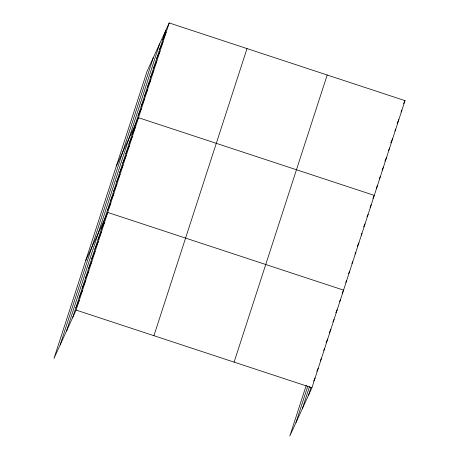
<?xml version="1.0" encoding="UTF-8"?>
<svg xmlns="http://www.w3.org/2000/svg" width="459" height="459" viewBox="0 0 459 459"><rect width="100%" height="100%" fill="white"/><g stroke="black" fill="none" stroke-linecap="round" stroke-linejoin="round"><path stroke-width="0.69" d="M60.169 344.887L153.26 57.765M66.526 331.002L159.617 43.88M72.694 317.525L165.785 30.403M169.199 22.95L147.087 71.243L53.996 358.364L76.108 310.072L169.199 22.95L405.004 100.636L311.913 387.757L289.801 436.05L306.262 385.285M153.926 335.707L247.011 48.585M234.096 362.122L327.187 75.001M295.975 422.573L307.788 386.128M302.332 408.688L309.504 386.558M308.5 395.21L311.036 387.396M162.716 39.876L166.124 32.423M159.64 49.354L163.054 41.901M156.571 58.827L159.979 51.374M153.495 68.299L156.909 60.852M150.426 77.778L153.84 70.325M147.356 87.25L150.764 79.803M144.281 96.729L147.695 89.275M141.211 106.201L144.619 98.748M138.136 115.679L141.55 108.226M116.368 165.992L138.48 117.699L374.28 195.385L372.863 198.489M131.997 134.625L135.405 127.177M128.922 144.103L132.335 136.65M125.852 153.576L129.26 146.128M122.777 163.054L126.191 155.601M119.707 172.527L123.121 165.074M116.638 182.005L120.046 174.552M113.562 191.478L116.976 184.025M110.493 200.95L113.901 193.503M107.417 210.429L110.831 202.976M85.649 260.746L107.756 212.454L343.561 290.134L342.144 293.238M101.181 229.666L104.595 222.213M98.019 239.426L101.428 231.979M94.852 249.191L98.266 241.738M91.685 258.951L95.099 251.503M88.524 268.716L91.932 261.263M85.357 278.475L88.771 271.022M82.19 288.241L85.603 280.788M79.028 298L82.436 290.547M75.861 307.765L79.275 300.312M403.581 103.74L405.004 100.636M401.08 111.973L401.929 110.108M397.15 123.31L398.86 119.581M394.935 130.924L395.784 129.059M390.724 142.881L392.715 138.532M388.503 150.495L389.645 148.01M384.866 161.212L386.57 157.483M382.077 170.065L383.5 166.961M379.289 178.918L380.425 176.434M376.219 188.391L377.355 185.906M370.074 207.342L371.211 204.857M366.999 216.82L368.141 214.336M363.643 226.912L365.066 223.808M361.141 235.146L361.996 233.287M357.217 246.483L358.921 242.759M354.996 254.097L355.851 252.232M351.927 263.575L352.782 261.71M348.57 273.667L349.706 271.183M345.782 282.52L346.637 280.661M339.545 301.758L340.4 299.899M335.81 312.763L337.233 309.659M332.93 321.908L334.066 319.424M329.195 332.907L330.905 329.183M326.033 342.672L327.737 338.949M323.721 350.573L324.57 348.708M320.273 360.952L321.409 358.473M316.819 371.337L318.242 368.233M313.658 381.102L315.081 377.992M76.108 310.072L311.913 387.757"/></g></svg>
